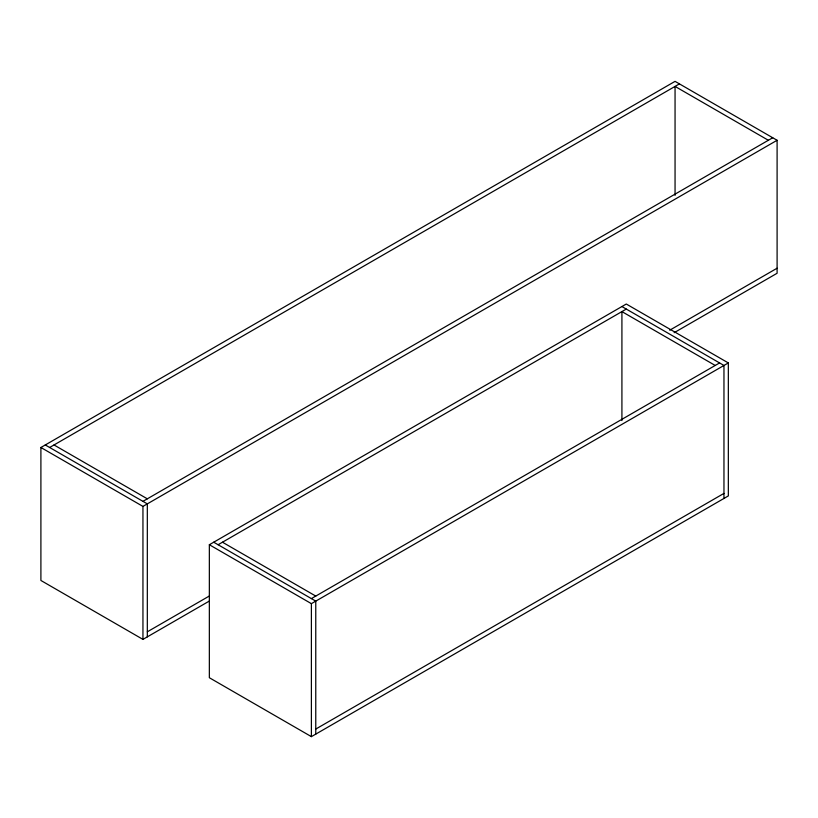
<?xml version="1.0" encoding="UTF-8"?>
<svg xmlns="http://www.w3.org/2000/svg" width="818" height="818" viewBox="0 0 818 818"><rect width="100%" height="100%" fill="white"/><g stroke="black" fill="none" stroke-linecap="round" stroke-linejoin="round"><path stroke-width="1.23" d="M209.306 601.077L142.946 639.39L40.9 580.473L40.9 447.487L675.055 81.36L777.1 140.277L777.1 273.263L674.165 332.691M49.642 447.487L679.431 83.886M142.946 501.352L772.724 137.751M40.9 447.487L142.946 506.403L777.1 140.277M209.347 544.737L626.281 304.02L728.337 362.936L728.337 495.923L311.392 736.64L209.347 677.723L209.347 544.737L311.392 603.653L728.337 362.936M218.099 544.737L626.281 309.071M147.322 631.813L209.306 596.025M669.737 330.196L777.1 268.212M311.392 598.602L719.584 362.936M315.768 729.063L723.961 493.397M768.358 140.277L675.055 86.411L675.055 195.349M621.915 306.546L723.961 365.462L723.961 498.448M715.208 365.462L621.915 311.597L621.915 420.534M54.019 444.961L147.322 498.827M222.465 542.211L315.768 596.077M45.276 444.961L147.322 503.878L147.322 636.864M213.723 542.211L315.768 601.128L315.768 734.114M311.392 603.653L311.392 736.64M142.946 506.403L142.946 639.39"/></g></svg>
